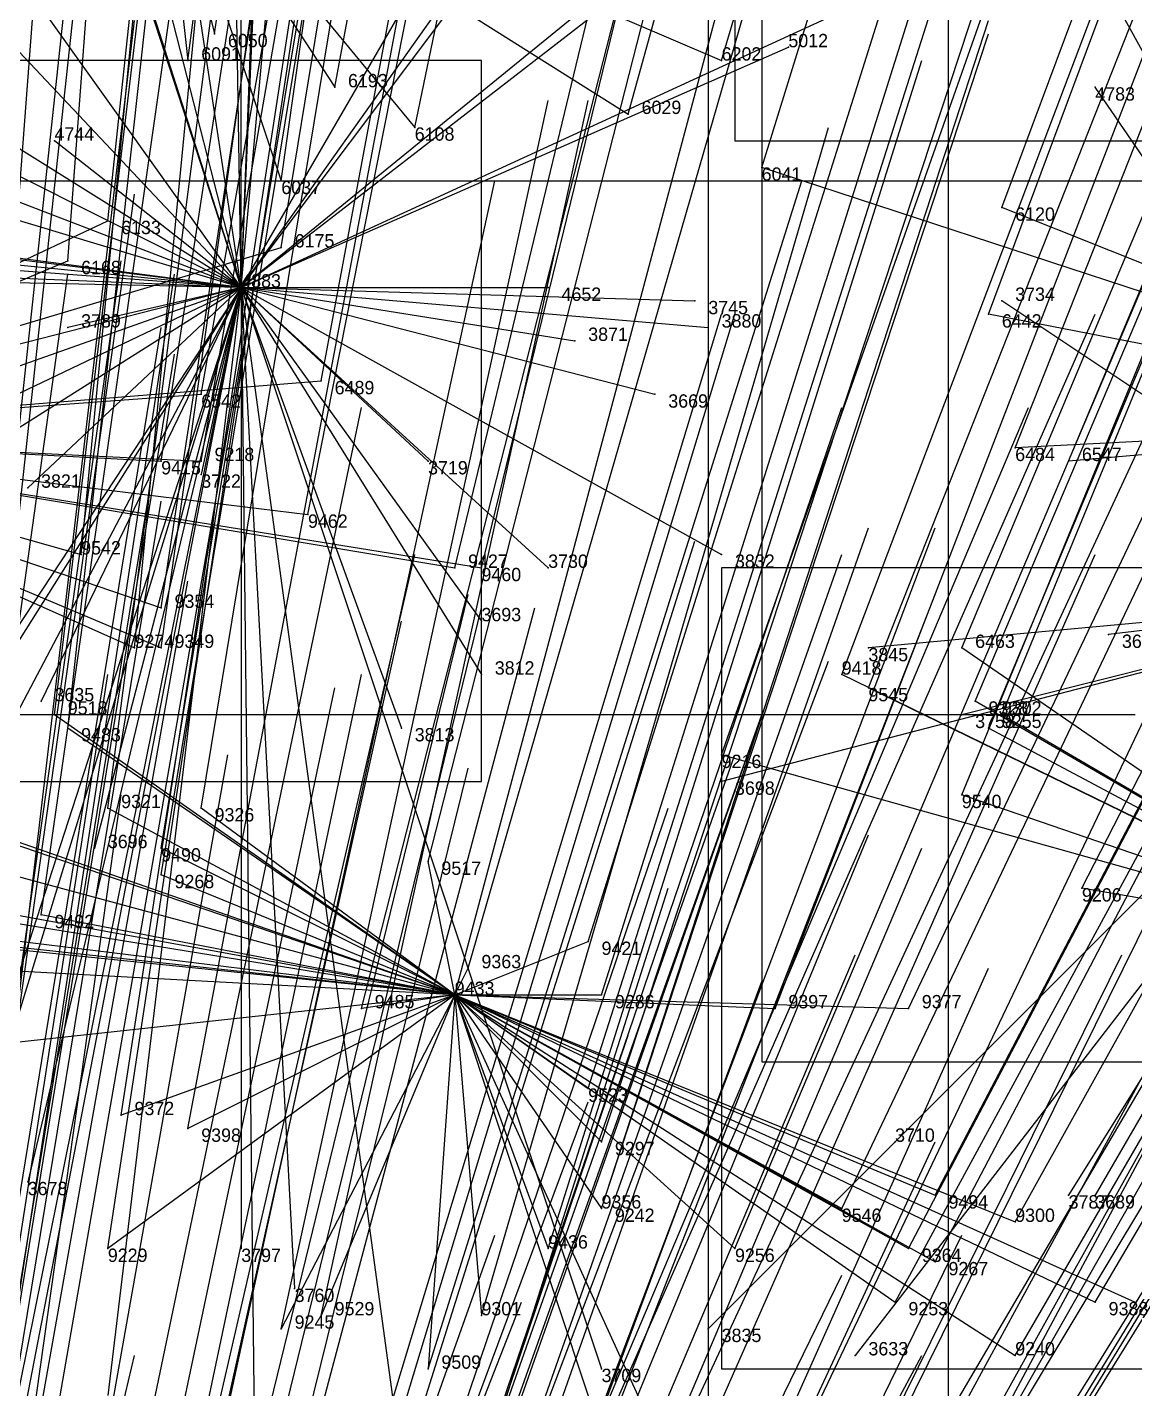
# Model space of a CAD drawing. Extents: x -0.5 to 0.59, y -0.5 to 0.59.
# Drawn here: x 0.026 to 0.109, y 0.1745 to 0.2765 of the extents above; entities that cross this region are included whole.
import ezdxf

# ---------------------------------------------------------------- set-up
doc = ezdxf.new("R2010")
doc.units = 0
for name, color, linetype in [('Clients', 3, 'CONTINUOUS'), ('Facilities', 3, 'CONTINUOUS'), ('Facilities_lines', 3, 'CONTINUOUS'), ('Min_max_boxes', 1, 'CONTINUOUS'), ('Normals', 1, 'CONTINUOUS'), ('Source_points', 5, 'CONTINUOUS'), ('Text', 3, 'CONTINUOUS')]:
    doc.layers.add(name, color=color, linetype=linetype)

msp = doc.modelspace()

# ---------------------------------------------------------------- linework, layer by layer
at = {"layer": 'Clients', "color": 5}
for p in [(0.04, 0.276, -0.696), (0.083, 0.275, -1.25), (0.038, 0.274, -0.692), (0.078, 0.274, -0.713), (0.049, 0.272, -0.692), (0.106, 0.272, -1.25), (0.071, 0.27, -0.699), (0.055, 0.269, -0.686), (0.028, 0.268, -1.25), (0.081, 0.266, -0.694), (0.045, 0.265, -0.671), (0.099, 0.263, -0.702), (0.032, 0.262, -0.66), (0.045, 0.26, -0.661), (0.029, 0.259, -0.65), (0.065, 0.257, -1.25), (0.076, 0.256, -1.25), (0.099, 0.256, -1.25), (0.029, 0.254, -1.25), (0.077, 0.254, -1.25), (0.098, 0.255, -0.682), (0.067, 0.253, -1.25), (0.048, 0.25, -0.636), (0.039, 0.249, -0.629), (0.073, 0.249, -1.25), (0.1, 0.245, -0.661), (0.036, 0.244, -0.616), (0.039, 0.244, -0.618), (0.056, 0.244, -1.25), (0.104, 0.244, -0.664), (0.039, 0.243, -1.25), (0.026, 0.242, -1.25), (0.047, 0.24, -0.611), (0.03, 0.237, -0.598), (0.078, 0.237, -1.25), (0.058, 0.236, -0.608), (0.06, 0.236, -0.608), (0.065, 0.236, -1.25), (0.036, 0.233, -0.59), (0.06, 0.232, -1.25), (0.107, 0.231, -1.25), (0.034, 0.23, -0.582), (0.036, 0.23, -0.582), (0.089, 0.23, -1.25), (0.096, 0.23, -0.624), (0.06, 0.228, -1.25), (0.087, 0.228, -0.61), (0.089, 0.227, -0.609), (0.027, 0.226, -1.25), (0.097, 0.226, -0.614), (0.028, 0.225, -0.568), (0.096, 0.225, -1.25), (0.099, 0.225, -0.614), (0.029, 0.224, -0.564), (0.054, 0.224, -1.25), (0.098, 0.224, -0.612), (0.078, 0.222, -0.588), (0.078, 0.22, -1.25), (0.096, 0.219, -0.597), (0.032, 0.218, -0.551), (0.039, 0.218, -0.553), (0.031, 0.215, -1.25), (0.036, 0.215, -0.544), (0.056, 0.214, -0.553), (0.036, 0.213, -0.539), (0.105, 0.212, -0.591), (0.027, 0.21, -0.529), (0.068, 0.208, -0.546), (0.059, 0.206, -0.537), (0.051, 0.203, -0.524), (0.069, 0.204, -0.538), (0.082, 0.203, -0.549), (0.092, 0.203, -0.559), (0.068, 0.197, -0.52), (0.033, 0.195, -0.495), (0.038, 0.194, -0.493), (0.069, 0.193, -0.512), (0.091, 0.193, -1.25), (0.026, 0.19, -1.25), (0.094, 0.189, -0.527), (0.104, 0.189, -1.25), (0.106, 0.189, -1.25), (0.069, 0.188, -0.5), (0.069, 0.188, -0.501), (0.087, 0.188, -0.517), (0.1, 0.187, -0.53), (0.032, 0.185, -0.469), (0.042, 0.185, -1.25), (0.065, 0.185, -0.491), (0.079, 0.185, -0.501), (0.092, 0.185, -0.516), (0.094, 0.184, -0.516), (0.046, 0.182, -1.25), (0.091, 0.181, -0.506), (0.106, 0.181, -0.524), (0.048, 0.18, -0.467), (0.06, 0.18, -0.475), (0.045, 0.179, -0.462), (0.077, 0.179, -1.25), (0.088, 0.177, -1.25), (0.1, 0.177, -0.509), (0.056, 0.176, -0.463), (0.069, 0.176, -1.25)]:
    msp.add_point(p, dxfattribs=at)
at = {"layer": 'Facilities', "color": 3}
for p in [(0.042, 0.257, -1.25), (0.058, 0.204, -0.53)]:
    msp.add_point(p, dxfattribs=at)
at = {"layer": 'Facilities_lines', "color": 3}
for p, q in [((0.042, 0.257, -1.25), (0.045, 0.326, -1.25)), ((0.042, 0.257, -1.25), (0.041, 0.317, -1.25)), ((0.042, 0.257, -1.25), (0.075, 0.314, -1.25)), ((0.042, 0.257, -1.25), (0.025, 0.31, -1.25)), ((0.042, 0.257, -1.25), (0.078, 0.305, -1.25)), ((0.042, 0.257, -1.25), (0.035, 0.303, -1.25)), ((0.042, 0.257, -1.25), (0.028, 0.3, -1.25)), ((0.042, 0.257, -1.25), (0.095, 0.298, -1.25)), ((0.042, 0.257, -1.25), (0.032, 0.296, -1.25)), ((0.042, 0.257, -1.25), (0.009, 0.292, -1.25)), ((0.042, 0.257, -1.25), (0.017, 0.292, -1.25)), ((0.036, 0.292, -0.736), (0.071, 0.27, -0.699)), ((0.036, 0.292, -0.736), (0.045, 0.265, -0.671)), ((0.036, 0.292, -0.736), (0.04, 0.276, -0.696)), ((0.036, 0.292, -0.736), (0.038, 0.274, -0.692)), ((0.036, 0.292, -0.736), (0.055, 0.269, -0.686)), ((0.036, 0.292, -0.736), (0.049, 0.272, -0.692)), ((0.036, 0.292, -0.736), (0.078, 0.274, -0.713)), ((0.132, 0.234, -1.25), (0.1, 0.292, -1.25)), ((0.042, 0.257, -1.25), (0.045, 0.29, -1.25)), ((0.042, 0.257, -1.25), (0.043, 0.283, -1.25)), ((0.042, 0.257, -1.25), (0.059, 0.281, -1.25)), ((0.042, 0.257, -1.25), (0.092, 0.28, -1.25)), ((0.042, 0.257, -1.25), (0.042, 0.279, -1.25)), ((0.042, 0.257, -1.25), (0.069, 0.279, -1.25)), ((0.042, 0.257, -1.25), (0.083, 0.275, -1.25)), ((0.042, 0.257, -1.25), (0.012, 0.272, -1.25)), ((0.042, 0.257, -1.25), (0.018, 0.272, -1.25)), ((0.132, 0.234, -1.25), (0.106, 0.272, -1.25)), ((0.042, 0.257, -1.25), (0.002, 0.269, -1.25)), ((0.042, 0.257, -1.25), (0.028, 0.268, -1.25)), ((0.042, 0.257, -1.25), (0.016, 0.267, -1.25)), ((0.139, 0.247, -0.709), (0.081, 0.266, -0.694)), ((0.042, 0.257, -1.25), (-0.019, 0.265, -1.25)), ((0.042, 0.257, -1.25), (-0.018, 0.263, -1.25)), ((0.042, 0.257, -1.25), (-0.006, 0.263, -1.25)), ((0.139, 0.247, -0.709), (0.099, 0.263, -0.702)), ((0.042, 0.257, -1.25), (-0.025, 0.262, -1.25)), ((-0.002, 0.246, -0.614), (0.032, 0.262, -0.66)), ((-0.002, 0.246, -0.614), (0.045, 0.26, -0.661)), ((-0.002, 0.246, -0.614), (0.029, 0.259, -0.65)), ((0.042, 0.257, -1.25), (-0.005, 0.258, -1.25)), ((0.042, 0.257, -1.25), (0.018, 0.258, -1.25)), ((0.042, 0.257, -1.25), (-0.009, 0.244, -1.25)), ((0.042, 0.257, -1.25), (-0.006, 0.24, -1.25)), ((0.042, 0.257, -1.25), (-0.002, 0.236, -1.25)), ((0.042, 0.257, -1.25), (0.004, 0.233, -1.25)), ((0.042, 0.257, -1.25), (0.011, 0.21, -1.25)), ((0.042, 0.257, -1.25), (0.013, 0.211, -1.25)), ((0.042, 0.257, -1.25), (0.013, 0.202, -1.25)), ((0.042, 0.257, -1.25), (0.015, 0.169, -1.25)), ((0.042, 0.257, -1.25), (0.017, 0.18, -1.25)), ((0.042, 0.257, -1.25), (0.023, 0.163, -1.25)), ((0.042, 0.257, -1.25), (0.025, 0.169, -1.25)), ((0.042, 0.257, -1.25), (0.026, 0.19, -1.25)), ((0.042, 0.257, -1.25), (0.026, 0.242, -1.25)), ((0.042, 0.257, -1.25), (0.027, 0.226, -1.25)), ((0.042, 0.257, -1.25), (0.029, 0.254, -1.25)), ((0.042, 0.257, -1.25), (0.031, 0.215, -1.25)), ((0.042, 0.257, -1.25), (0.032, 0.174, -1.25)), ((0.042, 0.257, -1.25), (0.039, 0.243, -1.25)), ((0.042, 0.257, -1.25), (0.054, 0.169, -1.25)), ((0.042, 0.257, -1.25), (0.043, 0.17, -1.25)), ((0.042, 0.257, -1.25), (0.06, 0.232, -1.25)), ((0.042, 0.257, -1.25), (0.056, 0.244, -1.25)), ((0.042, 0.257, -1.25), (0.065, 0.236, -1.25)), ((0.042, 0.257, -1.25), (0.073, 0.249, -1.25)), ((0.042, 0.257, -1.25), (0.076, 0.256, -1.25)), ((0.042, 0.257, -1.25), (0.06, 0.228, -1.25)), ((0.042, 0.257, -1.25), (0.054, 0.224, -1.25)), ((0.042, 0.257, -1.25), (0.078, 0.237, -1.25)), ((0.042, 0.257, -1.25), (0.042, 0.185, -1.25)), ((0.042, 0.257, -1.25), (0.069, 0.176, -1.25)), ((0.042, 0.257, -1.25), (0.046, 0.182, -1.25)), ((0.042, 0.257, -1.25), (0.067, 0.253, -1.25)), ((0.042, 0.257, -1.25), (0.077, 0.254, -1.25)), ((0.042, 0.257, -1.25), (0.065, 0.257, -1.25)), ((0.132, 0.234, -1.25), (0.099, 0.256, -1.25)), ((0.139, 0.247, -0.709), (0.098, 0.255, -0.682)), ((-0.002, 0.246, -0.614), (0.048, 0.25, -0.636)), ((-0.002, 0.246, -0.614), (0.039, 0.249, -0.629)), ((0.139, 0.247, -0.709), (0.1, 0.245, -0.661)), ((0.139, 0.247, -0.709), (0.104, 0.244, -0.664)), ((-0.002, 0.246, -0.614), (0.039, 0.244, -0.618)), ((-0.002, 0.246, -0.614), (0.034, 0.23, -0.582)), ((-0.002, 0.246, -0.614), (0.036, 0.23, -0.582)), ((-0.002, 0.246, -0.614), (0.036, 0.233, -0.59)), ((-0.002, 0.246, -0.614), (0.036, 0.244, -0.616)), ((-0.002, 0.246, -0.614), (0.058, 0.236, -0.608)), ((-0.002, 0.246, -0.614), (0.06, 0.236, -0.608)), ((-0.002, 0.246, -0.614), (0.047, 0.24, -0.611)), ((-0.002, 0.246, -0.614), (0.03, 0.237, -0.598)), ((0.132, 0.234, -1.25), (0.077, 0.179, -1.25)), ((0.132, 0.234, -1.25), (0.078, 0.22, -1.25)), ((0.132, 0.234, -1.25), (0.088, 0.177, -1.25)), ((0.132, 0.234, -1.25), (0.089, 0.23, -1.25)), ((0.132, 0.234, -1.25), (0.091, 0.193, -1.25)), ((0.132, 0.234, -1.25), (0.095, 0.165, -1.25)), ((0.132, 0.234, -1.25), (0.096, 0.225, -1.25)), ((0.132, 0.234, -1.25), (0.104, 0.189, -1.25)), ((0.132, 0.234, -1.25), (0.106, 0.189, -1.25)), ((0.132, 0.234, -1.25), (0.107, 0.231, -1.25)), ((0.128, 0.208, -0.611), (0.096, 0.23, -0.624)), ((0.128, 0.208, -0.611), (0.087, 0.228, -0.61)), ((0.128, 0.208, -0.611), (0.089, 0.227, -0.609)), ((0.128, 0.208, -0.611), (0.097, 0.226, -0.614)), ((0.058, 0.204, -0.53), (0.028, 0.225, -0.568)), ((0.128, 0.208, -0.611), (0.099, 0.225, -0.614)), ((0.058, 0.204, -0.53), (0.029, 0.224, -0.564)), ((0.128, 0.208, -0.611), (0.098, 0.224, -0.612)), ((0.128, 0.208, -0.611), (0.078, 0.222, -0.588)), ((0.128, 0.208, -0.611), (0.096, 0.219, -0.597)), ((0.058, 0.204, -0.53), (0.018, 0.218, -0.546)), ((0.058, 0.204, -0.53), (0.032, 0.218, -0.551)), ((0.058, 0.204, -0.53), (0.039, 0.218, -0.553)), ((0.058, 0.204, -0.53), (0.02, 0.217, -0.545)), ((0.058, 0.204, -0.53), (-0.008, 0.216, -0.541)), ((0.058, 0.204, -0.53), (0.036, 0.215, -0.544)), ((0.058, 0.204, -0.53), (0.021, 0.214, -0.537)), ((0.058, 0.204, -0.53), (0.056, 0.214, -0.553)), ((0.058, 0.204, -0.53), (0.036, 0.213, -0.539)), ((0.128, 0.208, -0.611), (0.105, 0.212, -0.591)), ((0.058, 0.204, -0.53), (-0.01, 0.211, -0.529)), ((0.058, 0.204, -0.53), (0.015, 0.211, -0.53)), ((0.058, 0.204, -0.53), (0.003, 0.21, -0.526)), ((0.058, 0.204, -0.53), (0.009, 0.21, -0.526)), ((0.058, 0.204, -0.53), (0.027, 0.21, -0.529)), ((0.058, 0.204, -0.53), (0.068, 0.208, -0.546)), ((0.058, 0.204, -0.53), (0.021, 0.206, -0.519)), ((0.058, 0.204, -0.53), (0.059, 0.206, -0.537)), ((0.058, 0.204, -0.53), (0.021, 0.2, -0.502)), ((0.058, 0.204, -0.53), (0.032, 0.185, -0.469)), ((0.058, 0.204, -0.53), (0.033, 0.195, -0.495)), ((0.058, 0.204, -0.53), (0.038, 0.194, -0.493)), ((0.058, 0.204, -0.53), (0.045, 0.179, -0.462)), ((0.058, 0.204, -0.53), (0.048, 0.18, -0.467)), ((0.058, 0.204, -0.53), (0.051, 0.203, -0.524)), ((0.058, 0.204, -0.53), (0.056, 0.176, -0.463)), ((0.058, 0.204, -0.53), (0.069, 0.193, -0.512)), ((0.058, 0.204, -0.53), (0.074, 0.169, -0.462)), ((0.058, 0.204, -0.53), (0.1, 0.177, -0.509)), ((0.058, 0.204, -0.53), (0.069, 0.188, -0.5)), ((0.058, 0.204, -0.53), (0.091, 0.181, -0.506)), ((0.058, 0.204, -0.53), (0.079, 0.185, -0.501)), ((0.058, 0.204, -0.53), (0.094, 0.184, -0.516)), ((0.058, 0.204, -0.53), (0.069, 0.204, -0.538)), ((0.058, 0.204, -0.53), (0.1, 0.187, -0.53)), ((0.058, 0.204, -0.53), (0.06, 0.18, -0.475)), ((0.058, 0.204, -0.53), (0.069, 0.188, -0.501)), ((0.058, 0.204, -0.53), (0.092, 0.185, -0.516)), ((0.058, 0.204, -0.53), (0.092, 0.203, -0.559)), ((0.058, 0.204, -0.53), (0.106, 0.181, -0.524)), ((0.058, 0.204, -0.53), (0.082, 0.203, -0.549)), ((0.058, 0.204, -0.53), (0.065, 0.185, -0.491)), ((0.058, 0.204, -0.53), (0.069, 0.171, -0.46)), ((0.058, 0.204, -0.53), (0.094, 0.189, -0.527)), ((0.058, 0.204, -0.53), (0.068, 0.197, -0.52)), ((0.058, 0.204, -0.53), (0.087, 0.188, -0.517)), ((0.058, 0.204, -0.53), (0.109, 0.181, -0.527))]:
    msp.add_line(p, q, dxfattribs=at)
at = {"layer": 'Min_max_boxes', "color": 1}
for p, q in [((0.079, 0.35, -0.932), (0.079, 0.268, -0.932)), ((0.079, 0.35, -0.789), (0.079, 0.268, -0.789)), ((0.095, 0.163, -1.25), (0.095, 0.326, -1.25)), ((0.095, 0.163, -1.25), (0.095, 0.326, -1.25)), ((0.077, 0.312, -1.25), (0.077, 0.112, -1.25)), ((0.077, 0.312, -1.25), (0.077, 0.112, -1.25)), ((0.081, 0.279, -0.779), (0.081, 0.199, -0.779)), ((0.081, 0.279, -0.661), (0.081, 0.199, -0.661)), ((0.06, 0.274, -0.686), (-0.085, 0.274, -0.686)), ((0.06, 0.274, -0.555), (-0.085, 0.274, -0.555)), ((0.06, 0.22, -0.686), (0.06, 0.274, -0.686)), ((0.06, 0.22, -0.555), (0.06, 0.274, -0.555)), ((0.06, 0.274, -0.686), (0.06, 0.274, -0.555)), ((0.079, 0.268, -0.932), (0.216, 0.268, -0.932)), ((0.079, 0.268, -0.789), (0.216, 0.268, -0.789)), ((0.079, 0.268, -0.932), (0.079, 0.268, -0.789)), ((-0.022, 0.265, -0.831), (0.113, 0.265, -0.831)), ((-0.022, 0.265, -0.671), (0.113, 0.265, -0.671)), ((0.184, 0.236, -0.673), (0.078, 0.236, -0.673)), ((0.078, 0.236, -0.673), (0.078, 0.176, -0.673)), ((0.184, 0.236, -0.545), (0.078, 0.236, -0.545)), ((0.078, 0.236, -0.545), (0.078, 0.176, -0.545)), ((0.078, 0.236, -0.673), (0.078, 0.236, -0.545)), ((0.109, 0.225, -0.568), (-0.01, 0.225, -0.568)), ((0.109, 0.225, -0.46), (-0.01, 0.225, -0.46)), ((-0.085, 0.22, -0.686), (0.06, 0.22, -0.686)), ((-0.085, 0.22, -0.555), (0.06, 0.22, -0.555)), ((0.06, 0.22, -0.686), (0.06, 0.22, -0.555)), ((0.081, 0.199, -0.779), (0.199, 0.199, -0.779)), ((0.081, 0.199, -0.661), (0.199, 0.199, -0.661)), ((0.081, 0.199, -0.779), (0.081, 0.199, -0.661)), ((0.078, 0.176, -0.673), (0.184, 0.176, -0.673)), ((0.078, 0.176, -0.545), (0.184, 0.176, -0.545)), ((0.078, 0.176, -0.673), (0.078, 0.176, -0.545))]:
    msp.add_line(p, q, dxfattribs=at)
at = {"layer": 'Normals', "color": 1}
for p, q in [((0.04, 0.276, -0.696), (0.053, 0.367, -0.659)), ((0.038, 0.274, -0.692), (0.05, 0.366, -0.654)), ((0.049, 0.272, -0.692), (0.066, 0.363, -0.654)), ((0.078, 0.274, -0.713), (0.104, 0.363, -0.675)), ((0.055, 0.269, -0.686), (0.074, 0.36, -0.649)), ((0.071, 0.27, -0.699), (0.096, 0.36, -0.661)), ((0.045, 0.265, -0.671), (0.058, 0.357, -0.634)), ((0.032, 0.262, -0.66), (0.042, 0.355, -0.624)), ((0.081, 0.266, -0.694), (0.108, 0.353, -0.654)), ((0.029, 0.259, -0.65), (0.036, 0.352, -0.614)), ((0.045, 0.26, -0.661), (0.06, 0.352, -0.624)), ((0.099, 0.263, -0.702), (0.131, 0.349, -0.663)), ((0.048, 0.25, -0.636), (0.065, 0.341, -0.598)), ((0.098, 0.255, -0.682), (0.13, 0.341, -0.644)), ((0.039, 0.249, -0.629), (0.055, 0.34, -0.593)), ((0.039, 0.244, -0.618), (0.055, 0.336, -0.581)), ((0.036, 0.244, -0.616), (0.05, 0.335, -0.579)), ((0.047, 0.24, -0.611), (0.065, 0.331, -0.574)), ((0.1, 0.245, -0.661), (0.134, 0.331, -0.624)), ((0.03, 0.237, -0.598), (0.039, 0.33, -0.561)), ((0.104, 0.244, -0.664), (0.14, 0.33, -0.627)), ((0.058, 0.236, -0.608), (0.08, 0.327, -0.571)), ((0.06, 0.236, -0.608), (0.082, 0.326, -0.57)), ((0.023, 0.233, -0.585), (0.03, 0.325, -0.548)), ((0.036, 0.233, -0.59), (0.05, 0.325, -0.553)), ((0.034, 0.23, -0.582), (0.043, 0.323, -0.545)), ((0.036, 0.23, -0.582), (0.049, 0.322, -0.546)), ((0.028, 0.225, -0.568), (0.039, 0.317, -0.531)), ((0.096, 0.23, -0.624), (0.132, 0.316, -0.588)), ((0.029, 0.224, -0.564), (0.039, 0.315, -0.526)), ((0.087, 0.228, -0.61), (0.12, 0.315, -0.573)), ((0.089, 0.227, -0.609), (0.123, 0.313, -0.572)), ((0.097, 0.226, -0.614), (0.133, 0.311, -0.576)), ((0.032, 0.218, -0.551), (0.044, 0.31, -0.514)), ((0.078, 0.222, -0.588), (0.109, 0.31, -0.551)), ((0.098, 0.224, -0.612), (0.134, 0.31, -0.574)), ((0.099, 0.225, -0.614), (0.134, 0.31, -0.576)), ((0.039, 0.218, -0.553), (0.054, 0.309, -0.515)), ((0.036, 0.215, -0.544), (0.051, 0.306, -0.506)), ((0.036, 0.213, -0.539), (0.051, 0.304, -0.501)), ((0.056, 0.214, -0.553), (0.079, 0.304, -0.516)), ((0.096, 0.219, -0.597), (0.131, 0.304, -0.56)), ((0.027, 0.21, -0.529), (0.04, 0.301, -0.491)), ((0.021, 0.206, -0.519), (0.031, 0.299, -0.481)), ((0.068, 0.208, -0.546), (0.096, 0.297, -0.51)), ((0.059, 0.206, -0.537), (0.085, 0.296, -0.5)), ((0.058, 0.204, -0.53), (0.082, 0.294, -0.493)), ((0.105, 0.212, -0.591), (0.147, 0.294, -0.553)), ((0.051, 0.203, -0.524), (0.074, 0.293, -0.487)), ((0.069, 0.204, -0.538), (0.097, 0.293, -0.502)), ((0.021, 0.2, -0.502), (0.031, 0.292, -0.464)), ((0.082, 0.203, -0.549), (0.116, 0.291, -0.514)), ((0.092, 0.203, -0.559), (0.132, 0.287, -0.521)), ((0.033, 0.195, -0.495), (0.047, 0.286, -0.457)), ((0.068, 0.197, -0.52), (0.096, 0.285, -0.483)), ((0.038, 0.194, -0.493), (0.055, 0.284, -0.455)), ((0.069, 0.193, -0.512), (0.098, 0.281, -0.475)), ((0.023, 0.184, -0.464), (0.034, 0.277, -0.428)), ((0.032, 0.185, -0.469), (0.046, 0.277, -0.432)), ((0.069, 0.188, -0.501), (0.098, 0.277, -0.464)), ((0.069, 0.188, -0.5), (0.098, 0.276, -0.463)), ((0.083, 0.275, -1.25), (0.083, 0.275, -1.15)), ((0.065, 0.185, -0.491), (0.093, 0.274, -0.454)), ((0.087, 0.188, -0.517), (0.127, 0.272, -0.481)), ((0.106, 0.272, -1.25), (0.106, 0.272, -1.15)), ((0.045, 0.179, -0.462), (0.065, 0.271, -0.427)), ((0.048, 0.18, -0.467), (0.068, 0.271, -0.431)), ((0.094, 0.189, -0.527), (0.137, 0.271, -0.49)), ((0.079, 0.185, -0.501), (0.115, 0.27, -0.464)), ((0.06, 0.18, -0.475), (0.086, 0.269, -0.438)), ((0.028, 0.268, -1.25), (0.028, 0.268, -1.15)), ((0.1, 0.187, -0.53), (0.145, 0.268, -0.493)), ((0.092, 0.185, -0.516), (0.135, 0.267, -0.479)), ((0.094, 0.184, -0.516), (0.137, 0.266, -0.479)), ((0.041, 0.173, -0.445), (0.061, 0.265, -0.409)), ((0.056, 0.176, -0.463), (0.084, 0.265, -0.425)), ((0.021, 0.172, -0.432), (0.034, 0.264, -0.396)), ((0.091, 0.181, -0.506), (0.135, 0.262, -0.469)), ((0.106, 0.181, -0.524), (0.153, 0.261, -0.487)), ((0.02, 0.167, -0.421), (0.033, 0.259, -0.384)), ((0.016, 0.165, -0.415), (0.029, 0.258, -0.379)), ((0.023, 0.166, -0.42), (0.037, 0.258, -0.383)), ((0.1, 0.177, -0.509), (0.147, 0.258, -0.472)), ((0.042, 0.257, -1.25), (0.042, 0.257, -1.15)), ((0.065, 0.257, -1.25), (0.065, 0.257, -1.15)), ((0.076, 0.256, -1.25), (0.076, 0.256, -1.15)), ((0.099, 0.256, -1.25), (0.099, 0.256, -1.15)), ((0.021, 0.162, -0.409), (0.036, 0.254, -0.373)), ((0.029, 0.254, -1.25), (0.029, 0.254, -1.15)), ((0.051, 0.166, -0.434), (0.078, 0.255, -0.397)), ((0.052, 0.166, -0.434), (0.079, 0.255, -0.397)), ((0.069, 0.171, -0.46), (0.106, 0.255, -0.422)), ((0.077, 0.254, -1.25), (0.077, 0.254, -1.15)), ((0.067, 0.253, -1.25), (0.067, 0.253, -1.15)), ((0.074, 0.169, -0.462), (0.113, 0.253, -0.423)), ((0.022, 0.16, -0.403), (0.037, 0.252, -0.367)), ((0.026, 0.16, -0.405), (0.042, 0.252, -0.369)), ((0.073, 0.249, -1.25), (0.073, 0.249, -1.15)), ((0.032, 0.157, -0.4), (0.051, 0.248, -0.363)), ((0.057, 0.16, -0.424), (0.087, 0.248, -0.387)), ((0.065, 0.163, -0.438), (0.101, 0.248, -0.401)), ((0.101, 0.168, -0.49), (0.15, 0.247, -0.452)), ((0.101, 0.167, -0.487), (0.149, 0.246, -0.449)), ((0.056, 0.244, -1.25), (0.056, 0.244, -1.15)), ((0.09, 0.164, -0.469), (0.137, 0.244, -0.431)), ((0.095, 0.164, -0.475), (0.143, 0.244, -0.437)), ((0.039, 0.243, -1.25), (0.039, 0.243, -1.15)), ((0.026, 0.242, -1.25), (0.026, 0.242, -1.15)), ((0.02, 0.149, -0.376), (0.035, 0.241, -0.339)), ((0.021, 0.15, -0.378), (0.036, 0.241, -0.341)), ((0.058, 0.151, -0.404), (0.089, 0.239, -0.368)), ((0.061, 0.152, -0.41), (0.094, 0.239, -0.372)), ((0.048, 0.149, -0.391), (0.076, 0.238, -0.355)), ((0.076, 0.154, -0.43), (0.116, 0.238, -0.394)), ((0.034, 0.146, -0.376), (0.055, 0.237, -0.34)), ((0.056, 0.149, -0.398), (0.087, 0.237, -0.362)), ((0.068, 0.151, -0.415), (0.106, 0.237, -0.379)), ((0.078, 0.237, -1.25), (0.078, 0.237, -1.15)), ((0.065, 0.236, -1.25), (0.065, 0.236, -1.15)), ((0.022, 0.145, -0.366), (0.038, 0.235, -0.327)), ((0.037, 0.144, -0.371), (0.059, 0.234, -0.334)), ((0.06, 0.147, -0.398), (0.094, 0.234, -0.361)), ((0.038, 0.143, -0.37), (0.06, 0.233, -0.333)), ((0.04, 0.143, -0.37), (0.064, 0.233, -0.334)), ((0.034, 0.142, -0.364), (0.054, 0.232, -0.327)), ((0.06, 0.232, -1.25), (0.06, 0.232, -1.15)), ((0.107, 0.231, -1.25), (0.107, 0.231, -1.15)), ((0.089, 0.23, -1.25), (0.089, 0.23, -1.15)), ((0.053, 0.142, -0.38), (0.086, 0.229, -0.343)), ((0.018, 0.138, -0.347), (0.032, 0.228, -0.307)), ((0.032, 0.138, -0.354), (0.051, 0.228, -0.315)), ((0.06, 0.228, -1.25), (0.06, 0.228, -1.15)), ((0.03, 0.137, -0.35), (0.049, 0.227, -0.311)), ((0.027, 0.226, -1.25), (0.027, 0.226, -1.15)), ((0.05, 0.138, -0.366), (0.081, 0.225, -0.329)), ((0.05, 0.137, -0.365), (0.081, 0.225, -0.328)), ((0.096, 0.225, -1.25), (0.096, 0.225, -1.15)), ((0.054, 0.224, -1.25), (0.054, 0.224, -1.15)), ((0.088, 0.145, -0.423), (0.137, 0.224, -0.387)), ((0.025, 0.132, -0.334), (0.041, 0.222, -0.295)), ((0.048, 0.134, -0.357), (0.079, 0.222, -0.319)), ((0.075, 0.139, -0.395), (0.116, 0.222, -0.358)), ((0.037, 0.132, -0.343), (0.059, 0.221, -0.303)), ((0.078, 0.22, -1.25), (0.078, 0.22, -1.15)), ((0.02, 0.127, -0.322), (0.033, 0.219, -0.283)), ((0.077, 0.138, -0.394), (0.121, 0.219, -0.358)), ((0.08, 0.138, -0.399), (0.126, 0.219, -0.363)), ((0.044, 0.13, -0.344), (0.074, 0.218, -0.306)), ((0.054, 0.131, -0.356), (0.089, 0.216, -0.316)), ((0.031, 0.215, -1.25), (0.031, 0.215, -1.15)), ((0.057, 0.13, -0.354), (0.093, 0.215, -0.317)), ((0.077, 0.134, -0.386), (0.122, 0.215, -0.348)), ((0.046, 0.124, -0.331), (0.074, 0.212, -0.292)), ((0.051, 0.124, -0.337), (0.085, 0.211, -0.299)), ((0.052, 0.122, -0.331), (0.088, 0.207, -0.293)), ((0.067, 0.124, -0.351), (0.108, 0.207, -0.313)), ((0.06, 0.121, -0.339), (0.098, 0.206, -0.301)), ((0.049, 0.119, -0.321), (0.081, 0.205, -0.282)), ((0.042, 0.115, -0.305), (0.071, 0.201, -0.265)), ((0.036, 0.11, -0.289), (0.068, 0.196, -0.249)), ((0.071, 0.117, -0.342), (0.119, 0.196, -0.304)), ((0.055, 0.109, -0.306), (0.094, 0.193, -0.267)), ((0.091, 0.193, -1.25), (0.091, 0.193, -1.15)), ((0.026, 0.19, -1.25), (0.026, 0.19, -1.15)), ((0.104, 0.189, -1.25), (0.104, 0.189, -1.15)), ((0.106, 0.189, -1.25), (0.106, 0.189, -1.15)), ((0.03, 0.099, -0.259), (0.061, 0.186, -0.219)), ((0.056, 0.104, -0.296), (0.096, 0.186, -0.256)), ((0.042, 0.185, -1.25), (0.042, 0.185, -1.15)), ((0.047, 0.101, -0.278), (0.087, 0.183, -0.238)), ((0.046, 0.182, -1.25), (0.046, 0.182, -1.15)), ((0.029, 0.094, -0.246), (0.063, 0.181, -0.21)), ((0.077, 0.179, -1.25), (0.077, 0.179, -1.15)), ((0.013, 0.088, -0.223), (0.034, 0.177, -0.182)), ((0.049, 0.095, -0.268), (0.093, 0.177, -0.231)), ((0.088, 0.177, -1.25), (0.088, 0.177, -1.15)), ((0.069, 0.176, -1.25), (0.069, 0.176, -1.15))]:
    msp.add_line(p, q, dxfattribs=at)
at = {"layer": 'Source_points', "color": 5}
for p in [(0.04, 0.276, -0.696), (0.083, 0.275, -1.25), (0.038, 0.274, -0.692), (0.078, 0.274, -0.713), (0.049, 0.272, -0.692), (0.106, 0.272, -1.25), (0.071, 0.27, -0.699), (0.055, 0.269, -0.686), (0.028, 0.268, -1.25), (0.081, 0.266, -0.694), (0.045, 0.265, -0.671), (0.099, 0.263, -0.702), (0.032, 0.262, -0.66), (0.045, 0.26, -0.661), (0.029, 0.259, -0.65), (0.042, 0.257, -1.25), (0.065, 0.257, -1.25), (0.076, 0.256, -1.25), (0.099, 0.256, -1.25), (0.029, 0.254, -1.25), (0.077, 0.254, -1.25), (0.098, 0.255, -0.682), (0.067, 0.253, -1.25), (0.048, 0.25, -0.636), (0.039, 0.249, -0.629), (0.073, 0.249, -1.25), (0.1, 0.245, -0.661), (0.036, 0.244, -0.616), (0.039, 0.244, -0.618), (0.056, 0.244, -1.25), (0.104, 0.244, -0.664), (0.039, 0.243, -1.25), (0.026, 0.242, -1.25), (0.047, 0.24, -0.611), (0.03, 0.237, -0.598), (0.078, 0.237, -1.25), (0.058, 0.236, -0.608), (0.06, 0.236, -0.608), (0.065, 0.236, -1.25), (0.036, 0.233, -0.59), (0.06, 0.232, -1.25), (0.107, 0.231, -1.25), (0.034, 0.23, -0.582), (0.036, 0.23, -0.582), (0.089, 0.23, -1.25), (0.096, 0.23, -0.624), (0.06, 0.228, -1.25), (0.087, 0.228, -0.61), (0.089, 0.227, -0.609), (0.027, 0.226, -1.25), (0.097, 0.226, -0.614), (0.028, 0.225, -0.568), (0.096, 0.225, -1.25), (0.099, 0.225, -0.614), (0.029, 0.224, -0.564), (0.054, 0.224, -1.25), (0.098, 0.224, -0.612), (0.078, 0.222, -0.588), (0.078, 0.22, -1.25), (0.096, 0.219, -0.597), (0.032, 0.218, -0.551), (0.039, 0.218, -0.553), (0.031, 0.215, -1.25), (0.036, 0.215, -0.544), (0.056, 0.214, -0.553), (0.036, 0.213, -0.539), (0.105, 0.212, -0.591), (0.027, 0.21, -0.529), (0.068, 0.208, -0.546), (0.059, 0.206, -0.537), (0.051, 0.203, -0.524), (0.058, 0.204, -0.53), (0.069, 0.204, -0.538), (0.082, 0.203, -0.549), (0.092, 0.203, -0.559), (0.068, 0.197, -0.52), (0.033, 0.195, -0.495), (0.038, 0.194, -0.493), (0.069, 0.193, -0.512), (0.091, 0.193, -1.25), (0.026, 0.19, -1.25), (0.094, 0.189, -0.527), (0.104, 0.189, -1.25), (0.106, 0.189, -1.25), (0.069, 0.188, -0.5), (0.069, 0.188, -0.501), (0.087, 0.188, -0.517), (0.1, 0.187, -0.53), (0.032, 0.185, -0.469), (0.042, 0.185, -1.25), (0.065, 0.185, -0.491), (0.079, 0.185, -0.501), (0.092, 0.185, -0.516), (0.094, 0.184, -0.516), (0.046, 0.182, -1.25), (0.091, 0.181, -0.506), (0.106, 0.181, -0.524), (0.048, 0.18, -0.467), (0.06, 0.18, -0.475), (0.045, 0.179, -0.462), (0.077, 0.179, -1.25), (0.088, 0.177, -1.25), (0.1, 0.177, -0.509), (0.056, 0.176, -0.463), (0.069, 0.176, -1.25)]:
    msp.add_point(p, dxfattribs=at)

# ---------------------------------------------------------------- texts
at = {"layer": 'Text', "color": 3}
for s, p in [('6050', (0.041, 0.275, -0.696)), ('5012', (0.083, 0.275, -1.25)), ('6091', (0.039, 0.274, -0.692)), ('6202', (0.078, 0.274, -0.713)), ('6193', (0.05, 0.272, -0.692)), ('4783', (0.106, 0.271, -1.25)), ('6029', (0.072, 0.27, -0.699)), ('4744', (0.028, 0.268, -1.25)), ('6108', (0.055, 0.268, -0.686)), ('6041', (0.081, 0.265, -0.694)), ('6037', (0.045, 0.264, -0.671)), ('6120', (0.1, 0.262, -0.702)), ('6133', (0.033, 0.261, -0.66)), ('6175', (0.046, 0.26, -0.661)), ('6168', (0.03, 0.258, -0.65)), ('4883', (0.042, 0.257, -1.25)), ('4652', (0.066, 0.256, -1.25)), ('3734', (0.1, 0.256, -1.25)), ('3789', (0.03, 0.254, -1.25)), ('3745', (0.077, 0.255, -1.25)), ('3880', (0.078, 0.254, -1.25)), ('6442', (0.099, 0.254, -0.682)), ('3871', (0.068, 0.253, -1.25)), ('6489', (0.049, 0.249, -0.636)), ('6542', (0.039, 0.248, -0.629)), ('3669', (0.074, 0.248, -1.25)), ('9218', (0.04, 0.244, -0.618)), ('6484', (0.1, 0.244, -0.661)), ('6547', (0.105, 0.244, -0.664)), ('9415', (0.036, 0.243, -0.616)), ('3719', (0.056, 0.243, -1.25)), ('3821', (0.027, 0.242, -1.25)), ('3722', (0.039, 0.242, -1.25)), ('9462', (0.047, 0.239, -0.611)), ('9542', (0.03, 0.237, -0.598)), ('9427', (0.059, 0.236, -0.608)), ('3730', (0.065, 0.236, -1.25)), ('3832', (0.079, 0.236, -1.25)), ('9460', (0.06, 0.235, -0.608)), ('9354', (0.037, 0.233, -0.59)), ('3693', (0.06, 0.232, -1.25)), ('9274', (0.034, 0.23, -0.582)), ('9349', (0.037, 0.23, -0.582)), ('6463', (0.097, 0.23, -0.624)), ('3687', (0.108, 0.23, -1.25)), ('3845', (0.089, 0.229, -1.25)), ('3812', (0.061, 0.228, -1.25)), ('9418', (0.087, 0.228, -0.61)), ('3635', (0.028, 0.226, -1.25)), ('9545', (0.089, 0.226, -0.609)), ('9518', (0.029, 0.225, -0.568)), ('9328', (0.098, 0.225, -0.614)), ('9302', (0.099, 0.225, -0.614)), ('3758', (0.097, 0.224, -1.25)), ('9255', (0.099, 0.224, -0.612)), ('9483', (0.03, 0.223, -0.564)), ('3813', (0.055, 0.223, -1.25)), ('9216', (0.078, 0.221, -0.588)), ('3698', (0.079, 0.219, -1.25)), ('9321', (0.033, 0.218, -0.551)), ('9540', (0.096, 0.218, -0.597)), ('9326', (0.04, 0.217, -0.553)), ('3696', (0.032, 0.215, -1.25)), ('9490', (0.036, 0.214, -0.544)), ('9517', (0.057, 0.213, -0.553)), ('9268', (0.037, 0.212, -0.539)), ('9206', (0.105, 0.211, -0.591)), ('9492', (0.028, 0.209, -0.529)), ('9421', (0.069, 0.207, -0.546)), ('9363', (0.06, 0.206, -0.537)), ('9485', (0.052, 0.203, -0.524)), ('9433', (0.058, 0.204, -0.53)), ('9286', (0.07, 0.203, -0.538)), ('9397', (0.083, 0.203, -0.549)), ('9377', (0.093, 0.203, -0.559)), ('9523', (0.068, 0.196, -0.52)), ('9372', (0.034, 0.195, -0.495)), ('9398', (0.039, 0.193, -0.493)), ('3710', (0.091, 0.193, -1.25)), ('9297', (0.07, 0.192, -0.512)), ('3678', (0.026, 0.189, -1.25)), ('9356', (0.069, 0.188, -0.501)), ('9494', (0.095, 0.188, -0.527)), ('3787', (0.104, 0.188, -1.25)), ('3689', (0.106, 0.188, -1.25)), ('9242', (0.07, 0.187, -0.5)), ('9546', (0.087, 0.187, -0.517)), ('9300', (0.1, 0.187, -0.53)), ('9436', (0.065, 0.185, -0.491)), ('9229', (0.032, 0.184, -0.469)), ('3797', (0.042, 0.184, -1.25)), ('9256', (0.079, 0.184, -0.501)), ('9364', (0.093, 0.184, -0.516)), ('9267', (0.095, 0.183, -0.516)), ('3760', (0.046, 0.181, -1.25)), ('9529', (0.049, 0.18, -0.467)), ('9301', (0.06, 0.18, -0.475)), ('9253', (0.092, 0.18, -0.506)), ('9388', (0.107, 0.18, -0.524)), ('9245', (0.046, 0.179, -0.462)), ('3835', (0.078, 0.178, -1.25)), ('3633', (0.089, 0.177, -1.25)), ('9240', (0.1, 0.177, -0.509)), ('9509', (0.057, 0.176, -0.463)), ('3709', (0.069, 0.175, -1.25))]:
    msp.add_text(s, height=0.001, dxfattribs=at).set_placement(p)

doc.saveas('drawing.dxf')
